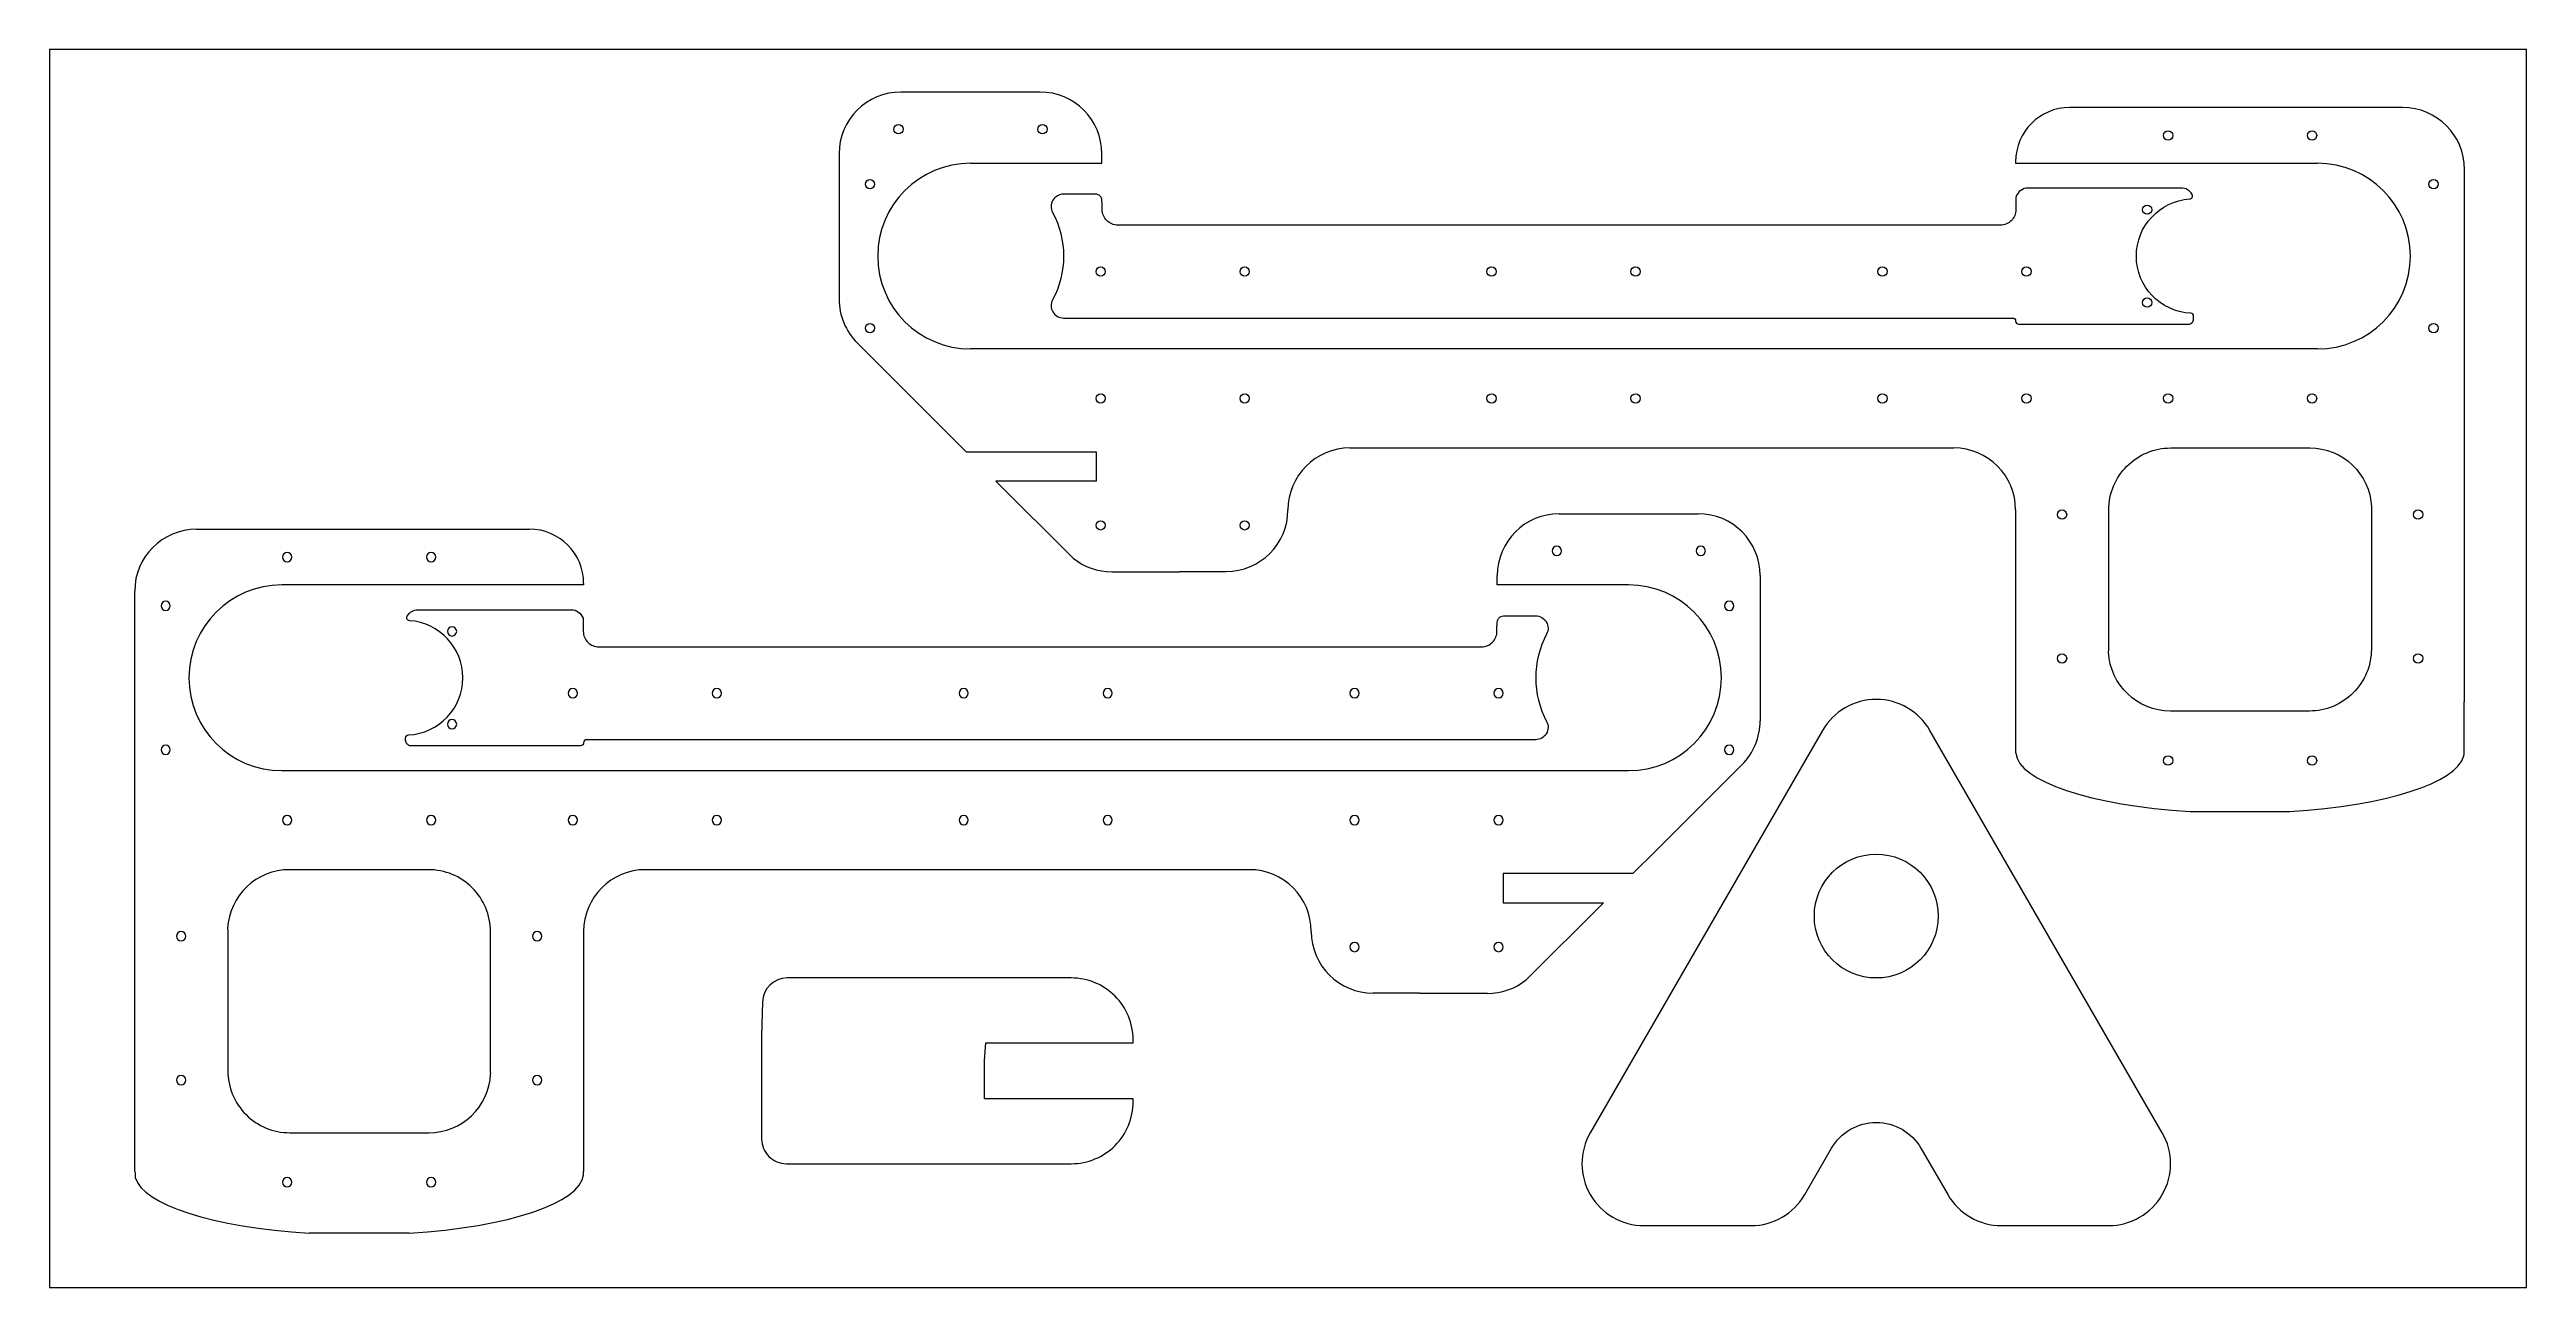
# Model space of a CAD drawing. Extents: x 10 to 810, y 90 to 490.
import ezdxf

# ---------------------------------------------------------------- set-up
doc = ezdxf.new("R2010")
doc.units = 0
doc.header["$MEASUREMENT"] = 0
doc.layers.get('0').update_dxf_attribs({"linetype": 'CONTINUOUS'})
doc.styles.get("Standard").update_dxf_attribs({"font": 'txt.shx'})

msp = doc.modelspace()

# ---------------------------------------------------------------- linework, layer by layer
at = {"color": 7, "linetype": 'CONTINUOUS'}
for p, q in [((329.9, 476.25), (285, 476.25)), ((770, 471.25), (662.5, 471.25)), ((265, 456.25), (265, 409.344174)), ((349.9, 453.25), (349.9, 456.25)), ((307.5, 453.25), (349.9, 453.25)), ((645, 453.75), (645, 453.25)), ((645, 453.25), (742.5, 453.25)), ((790, 279.25), (790, 451.25)), ((270.857864, 395.202038), (298.952038, 367.107864)), ((742.5, 393.25), (307.5, 393.25)), ((298.952038, 367.107864), (306.089367, 360)), ((306.089367, 360), (348, 360)), ((348, 360), (348, 350.5)), ((430, 361.25), (625, 361.25)), ((348, 350.5), (315.628748, 350.5)), ((315.628748, 350.5), (340.594854, 325.63696)), ((497.6, 340), (542.5, 340)), ((645, 341.25), (645, 263.75)), ((57.5, 335), (165, 335)), ((353.094174, 321.25), (375, 321.25)), ((375, 321.25), (375, 321.35)), ((375, 321.35), (390, 321.35)), ((477.6, 317), (477.6, 320)), ((562.5, 320), (562.5, 273.094174)), ((37.5, 143), (37.5, 315)), ((182.5, 317), (85, 317)), ((182.5, 317.5), (182.5, 317)), ((520, 317), (477.6, 317)), ((789.9, 263.75), (789.9, 279.25)), ((789.9, 279.25), (790, 279.25)), ((85, 257), (520, 257)), ((556.642136, 258.952038), (528.547962, 230.857864)), ((701.390148, 243.75), (733.609852, 243.75)), ((397.5, 225), (202.5, 225)), ((528.547962, 230.857864), (521.410633, 223.75)), ((521.410633, 223.75), (479.5, 223.75)), ((479.5, 223.75), (479.5, 214.25)), ((479.5, 214.25), (511.871252, 214.25)), ((511.871252, 214.25), (486.905146, 189.38696)), ((182.5, 205), (182.5, 127.5)), ((452.5, 185.1), (437.5, 185.1)), ((452.5, 185), (452.5, 185.1)), ((474.405826, 185), (452.5, 185)), ((37.6, 143), (37.5, 143)), ((37.6, 127.5), (37.6, 143)), ((126.109852, 107.5), (93.890148, 107.5))]:
    msp.add_line(p, q, dxfattribs=at)
msp.add_lwpolyline([(10, 90), (810, 90), (810, 490), (10, 490)], close=True, dxfattribs=at)
for points in [[(282.7, 464.25, -1), (285.7, 464.25, -1)], [(329.2, 464.25, -1), (332.2, 464.25, -1)], [(692.75, 462.25, -1), (695.75, 462.25, -1)], [(739.25, 462.25, -1), (742.25, 462.25, -1)], [(275, 445, -1), (275, 448, -1)], [(780, 445, -1), (780, 448, -1)], [(702.000643, 443.185328, 0.272931), (698.5, 445.25), (649, 445.25, 0.32398), (645.2, 442.499, 0.079557), (645.1, 441.8745), (645.1, 438.25, -0.414214), (640.1, 433.25), (355, 433.25, -0.414214), (350, 438.25), (350, 439.912091, 0.03732), (349.955556, 440.506717, -0.03732), (349.9, 441.25, 0.414214), (347.9, 443.25), (337.5, 443.25, 0.56619), (333.970588, 437.367647, -0.123106), (337.5, 423.25, -0.123106), (333.970588, 409.132353, 0.56619), (337.5, 403.25), (644, 403.25, -0.414214), (645, 402.25, 0.414214), (646, 401.25), (700.75, 401.25, 0.414214), (702.5, 403), (702.5, 403.775658, 0.399265), (701.551282, 404.774342, -0.399265), (684, 423.25, -0.393699), (701.195971, 441.703984, 0.548017)], [(689, 438.25, -1), (686, 438.25, -1)], [(348, 418.25, -1), (351, 418.25, -1)], [(394.5, 418.25, -1), (397.5, 418.25, -1)], [(474.25, 418.25, -1), (477.25, 418.25, -1)], [(520.75, 418.25, -1), (523.75, 418.25, -1)], [(600.5, 418.25, -1), (603.5, 418.25, -1)], [(647, 418.25, -1), (650, 418.25, -1)], [(687.5, 409.75, -1), (687.5, 406.75, -1)], [(275, 398.5, -1), (275, 401.5, -1)], [(780, 398.5, -1), (780, 401.5, -1)], [(348, 377.25, -1), (351, 377.25, -1)], [(394.5, 377.25, -1), (397.5, 377.25, -1)], [(474.25, 377.25, -1), (477.25, 377.25, -1)], [(520.75, 377.25, -1), (523.75, 377.25, -1)], [(600.5, 377.25, -1), (603.5, 377.25, -1)], [(647, 377.25, -1), (650, 377.25, -1)], [(692.75, 377.25, -1), (695.75, 377.25, -1)], [(739.25, 377.25, -1), (742.25, 377.25, -1)], [(675.024704, 295.256242, -0.00128), (675.01988, 295.358493, 0.044845), (675.1, 296.25), (675.1, 341.25, -0.414214), (695.1, 361.25), (740, 361.25, -0.399728), (759.975296, 342.243758, -0.00128), (759.98012, 342.141507, 0.044845), (759.9, 341.25), (759.9, 296.25, -0.414214), (739.9, 276.25), (695, 276.25, -0.399728)], [(348, 336.25, -1), (351, 336.25, -1)], [(394.5, 336.25, -1), (397.5, 336.25, -1)], [(660, 338.25, -1), (660, 341.25, -1)], [(775, 338.25, -1), (775, 341.25, -1)], [(498.3, 328, 1), (495.3, 328, 1)], [(544.8, 328, 1), (541.8, 328, 1)], [(88.25, 326, 1), (85.25, 326, 1)], [(134.75, 326, 1), (131.75, 326, 1)], [(47.5, 308.75, 1), (47.5, 311.75, 1)], [(125.499357, 306.935328, -0.272931), (129, 309), (178.5, 309, -0.32398), (182.3, 306.249, -0.079557), (182.4, 305.6245), (182.4, 302, 0.414214), (187.4, 297), (472.5, 297, 0.414214), (477.5, 302), (477.5, 303.662091, -0.03732), (477.544444, 304.256717, 0.03732), (477.6, 305, -0.414214), (479.6, 307), (490, 307, -0.56619), (493.529412, 301.117647, 0.123106), (490, 287, 0.123106), (493.529412, 272.882353, -0.56619), (490, 267), (183.5, 267, 0.414214), (182.5, 266, -0.414214), (181.5, 265), (126.75, 265, -0.414214), (125, 266.75), (125, 267.525658, -0.399265), (125.948718, 268.524342, 0.399265), (143.5, 287, 0.393699), (126.304029, 305.453984, -0.548017)], [(552.5, 308.75, 1), (552.5, 311.75, 1)], [(138.5, 302, 1), (141.5, 302, 1)], [(660, 291.75, -1), (660, 294.75, -1)], [(775, 291.75, -1), (775, 294.75, -1)], [(180.5, 282, 1), (177.5, 282, 1)], [(227, 282, 1), (224, 282, 1)], [(306.75, 282, 1), (303.75, 282, 1)], [(353.25, 282, 1), (350.25, 282, 1)], [(433, 282, 1), (430, 282, 1)], [(479.5, 282, 1), (476.5, 282, 1)], [(140, 273.5, 1), (140, 270.5, 1)], [(576.905989, 120), (585.566243, 135, -0.57735), (614.433757, 135), (623.094011, 120, 0.267949), (640.414519, 110), (675.055535, 110, 0.57735), (692.376043, 140), (617.320508, 270, 0.57735), (582.679492, 270), (507.623957, 140, 0.57735), (524.944465, 110), (559.585481, 110, 0.267949)], [(47.5, 262.25, 1), (47.5, 265.25, 1)], [(552.5, 262.25, 1), (552.5, 265.25, 1)], [(692.75, 260.25, -1), (695.75, 260.25, -1)], [(739.25, 260.25, -1), (742.25, 260.25, -1)], [(88.25, 241, 1), (85.25, 241, 1)], [(134.75, 241, 1), (131.75, 241, 1)], [(180.5, 241, 1), (177.5, 241, 1)], [(227, 241, 1), (224, 241, 1)], [(306.75, 241, 1), (303.75, 241, 1)], [(353.25, 241, 1), (350.25, 241, 1)], [(433, 241, 1), (430, 241, 1)], [(479.5, 241, 1), (476.5, 241, 1)], [(152.475296, 159.006242, 0.00128), (152.48012, 159.108493, -0.044845), (152.4, 160), (152.4, 205, 0.414214), (132.4, 225), (87.5, 225, 0.399728), (67.524704, 205.993758, 0.00128), (67.51988, 205.891507, -0.044845), (67.6, 205), (67.6, 160, 0.414214), (87.6, 140), (132.5, 140, 0.399728)], [(580, 210, -1), (620, 210, -1)], [(52.5, 202, 1), (52.5, 205, 1)], [(167.5, 202, 1), (167.5, 205, 1)], [(433, 200, 1), (430, 200, 1)], [(479.5, 200, 1), (476.5, 200, 1)], [(360, 169), (360, 170, 0.414214), (340, 190), (312, 190), (248.261472, 190, 0.407203), (240.263775, 182.191945), (240.002303, 171.297258, 0.005999), (240, 171.105313), (240, 138, 0.414214), (248, 130), (340, 130, 0.414214), (360, 150), (360, 151), (312, 151), (312, 163.36039), (312.43989, 169)], [(52.5, 155.5, 1), (52.5, 158.5, 1)], [(167.5, 155.5, 1), (167.5, 158.5, 1)], [(88.25, 124, 1), (85.25, 124, 1)], [(134.75, 124, 1), (131.75, 124, 1)]]:
    msp.add_lwpolyline(points, format="xyb", close=True, dxfattribs=at)
for centre, radius, start, end in [((285, 456.25), 20, 90, 180), ((329.9, 456.25), 20, 0, 90), ((662.5, 453.75), 17.5, 90, 180), ((770, 451.25), 20, 0, 90), ((307.5, 423.25), 30, 90, 180), ((742.5, 423.25), 30, 0, 90), ((307.5, 423.25), 30, 180, 270), ((742.5, 423.25), 30, 270, 0), ((285, 409.344174), 20, 180, 225), ((430.000177, 341.249573), 20.000427, 90.000506, 179.998777), ((625, 341.25), 20, 0, 90), ((390, 341.35), 20, 270, 359.71352), ((497.6, 320), 20, 90, 180), ((542.5, 320), 20, 0, 90), ((57.5, 315), 20, 90, 180), ((165, 317.5), 17.5, 0, 90), ((353.094174, 341.25), 20, 231.320309, 270), ((85, 287), 30, 90, 180), ((520, 287), 30, 0, 90), ((85, 287), 30, 180, 270), ((520, 287), 30, 270, 0), ((542.5, 273.094174), 20, 315, 0), ((665, 263.75), 20, 180, 181.432096), ((665, 263.75), 20, 181.432096, 183.019238), ((769.9, 263.75), 20, 354.327359, 0), ((202.5, 205), 20, 90, 180), ((397.499823, 204.999573), 20.000427, 0, 89.999494), ((437.5, 205.1), 20, 180.28648, 270), ((474.405826, 205), 20, 270, 308.679691), ((57.6, 127.5), 20, 180, 185.672641), ((162.5, 127.5), 20, 356.980762, 358.567904), ((162.5, 127.5), 20, 358.567904, 0)]:
    msp.add_arc(centre, radius, start, end, dxfattribs=at)
for centre, major_axis, start_param, end_param in [((717.5, 263.25), (72.5, 0), -3.1139178677, -1.7948716121), ((717.5, 263.25), (72.5, 0), -1.3467210415, -0.0739118773), ((110, 127), (-72.5, 0), 0.0739118773, 1.3467210415), ((110, 127), (-72.5, 0), 1.7948716121, 3.1139178677)]:
    msp.add_ellipse(centre, major_axis=major_axis, ratio=0.275862, start_param=start_param, end_param=end_param, dxfattribs=at)

# ---------------------------------------------------------------- texts
at = {"insert": (300, 160), "char_height": 2.054647, "width": 120, "attachment_point": 5}
msp.add_mtext('\\C7;\\fArial|b0|i0|;\\H2.0546471100301; ', dxfattribs=at)

doc.saveas('drawing.dxf')
